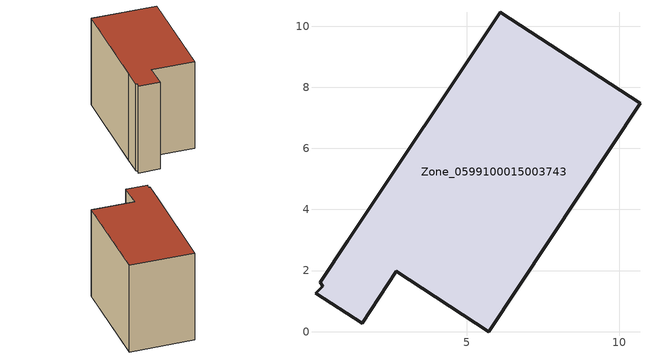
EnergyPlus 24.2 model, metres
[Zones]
Zone_0599100015003743
 floor ground (C_G): 6.1,10.45 10.67,7.48 5.72,0 2.69,1.97 1.58,0.27 0.05,1.26 0.28,1.49 0.21,1.61 1.1,2.97 z0.81
 wall outside (C_F): 10.67,7.48 6.1,10.45 1.1,2.97 0.21,1.61 0.28,1.49 0.05,1.26 1.58,0.27 2.69,1.97 5.72,0 10.67,7.48 z0.81:8.75
 roof outside (C_R): 0.05,1.26 1.58,0.27 2.69,1.97 5.72,0 10.67,7.48 6.1,10.45 1.1,2.97 0.21,1.61 0.28,1.49 z8.75
[BUILDING]
Pand.0599100015003743: North Axis=0; Terrain=City; Loads Convergence Tolerance Value=0.04; Temperature Convergence Tolerance Value=0.4; Solar Distribution=FullExterior; Maximum Number of Warmup Days=25; Minimum Number of Warmup Days=1
[Site:Location]
Rotterdam.The.Hague.AP_ZH_NLD Design_Conditions: Latitude=51.96; Longitude=4.45; Time Zone=1; Elevation=-4.5
[SITE:GROUNDTEMPERATURE:BUILDINGSURFACE]
18, 18, 18, 18, 18, 18, 18, 18, 18, 18, 18, 18
[MATERIAL] Thermal Absorptance=0.9; Solar Absorptance=0.7; Visible Absorptance=0.7
Name | Roughness | Thickness | Conductivity | Density | Specific Heat
G.TI.1965-1974 | MediumSmooth | 0.15 | 0.882353 | 540 | 1210
F.TI.1965-1974 | Rough | 0.3 | 0.697674 | 1920 | 840
R.TI.1965-1974 | MediumRough | 0.2 | 0.232558 | 1500 | 1000
[CONSTRUCTION]
C_G: G.TI.1965-1974
C_F: F.TI.1965-1974
C_R: R.TI.1965-1974
[ZONE]
Zone_0599100015003743: Type=1; Multiplier=1; Ceiling Height=Autocalculate; Volume=Autocalculate; Floor Area=autocalculate; Part of Total Floor Area=Yes
[ZONEINFILTRATION:DESIGNFLOWRATE]
Infil_Zone_0599100015003743: Zone or ZoneList or Space or SpaceList=Zone_0599100015003743; Schedule=AlwaysOn; Design Flow Rate Calculation Method=Flow/Area; Flow Rate per Floor Area=0.003; Constant Term Coefficient=1; Temperature Term Coefficient=0; Velocity Term Coefficient=0; Velocity Squared Term Coefficient=0
[HVACTEMPLATE:ZONE:IDEALLOADSAIRSYSTEM]
Zone_0599100015003743: Maximum Heating Supply Air Temperature=50; Minimum Cooling Supply Air Temperature=13; Maximum Heating Supply Air Humidity Ratio=0.0156; Minimum Cooling Supply Air Humidity Ratio=0.0077; Heating Limit=NoLimit; Cooling Limit=NoLimit; Dehumidification Control Type=ConstantSensibleHeatRatio; Cooling Sensible Heat Ratio=0.7; Dehumidification Setpoint=60; Humidification Control Type=None; Humidification Setpoint=30; Outdoor Air Method=None; Outdoor Air Flow Rate per Person=0.00944; Outdoor Air Flow Rate per Zone Floor Area=0; Outdoor Air Flow Rate per Zone=0; Demand Controlled Ventilation Type=None; Outdoor Air Economizer Type=NoEconomizer; Heat Recovery Type=None; Sensible Heat Recovery Effectiveness=0.7; Latent Heat Recovery Effectiveness=0.65
[ZONECONTROL:THERMOSTAT]
ThermostatControl_Zone_0599100015003743: Zone or ZoneList=Zone_0599100015003743; Control Type Schedule=DualSetpointControlType; Control 1=Thermostat_Zone_0599100015003743; Temperature Difference Between Cutout And Setpoint=0
[THERMOSTATSETPOINT:DUALSETPOINT]
Thermostat_Zone_0599100015003743: Heating Setpoint Temperature Schedule=HeatingSetpoint_Zone_0599100015003743; Cooling Setpoint Temperature Schedule=CoolingSetpoint_Zone_0599100015003743
[SCHEDULE:COMPACT]
HeatingSetpoint_Zone_0599100015003743: Through: 12/31, For: AllDays, Until: 24:00, 21
CoolingSetpoint_Zone_0599100015003743: Through: 12/31, For: AllDays, Until: 24:00, 24
DualSetpointControlType: Through: 12/31, For: AllDays, Until: 24:00, 4
AlwaysOn: Through: 12/31, For: AllDays, Until: 24:00, 1
